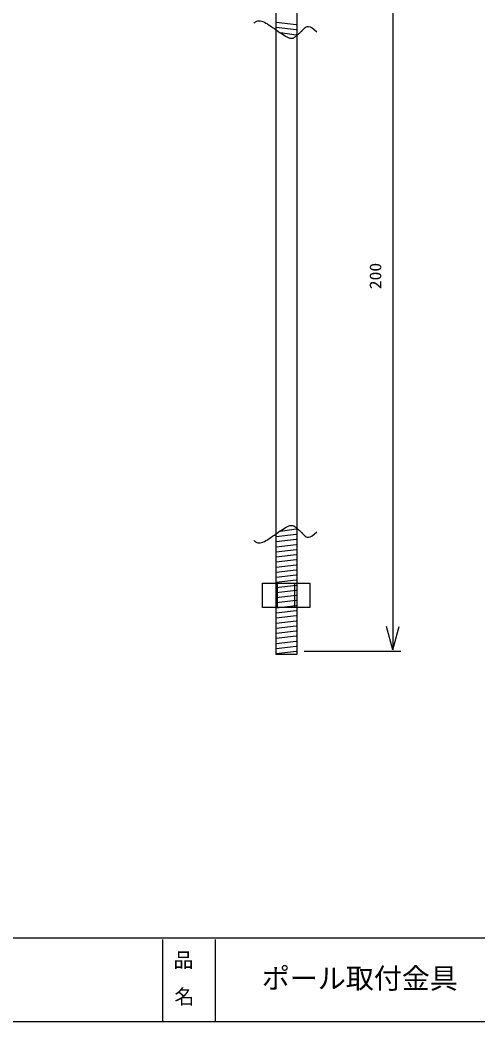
# Model space of a CAD drawing. Units: millimetres on the paper. Extents: x -142 to 142, y -95 to 95.
# Drawn here: x 2.7 to 60, y -94.8 to 30.4 of the extents above; entities that cross this region are included whole.
import ezdxf
from ezdxf.enums import TextEntityAlignment as Align

# ---------------------------------------------------------------- set-up
doc = ezdxf.new("R2010")
doc.units = ezdxf.units.MM
for name, color, linetype in [('0-0_0', 4, 'Continuous'), ('0-1_外形線', 7, 'Continuous'), ('0-3_枠', 7, 'Continuous')]:
    doc.layers.add(name, color=color, linetype=linetype)
doc.styles.add('ＭＳ ゴシック', font='')
doc.styles.get('ＭＳ ゴシック').set_extended_font_data('MS Gothic')

msp = doc.modelspace()

# ---------------------------------------------------------------- linework, layer by layer
at = {"layer": '0-0_0'}
for p, q in [((34.729, 30.109), (37.251, 29.818)), ((34.729, 29.473), (37.251, 29.182)), ((35.277, 28.793), (37.251, 28.522)), ((35.277, -33.5), (37.251, -33.228)), ((34.729, -34.179), (37.251, -33.888)), ((34.729, -34.815), (37.251, -34.524)), ((34.729, -35.451), (37.251, -35.16)), ((34.729, -36.086), (37.251, -35.795)), ((34.729, -36.722), (37.251, -36.431)), ((34.729, -37.358), (37.251, -37.066)), ((34.729, -37.993), (37.251, -37.702)), ((34.729, -38.629), (37.251, -38.338)), ((34.729, -39.265), (37.251, -38.974)), ((34.729, -39.9), (37.251, -39.609)), ((34.923, -43.034), (34.923, -39.995)), ((37.057, -43.034), (37.057, -39.995)), ((34.729, -40.536), (37.251, -40.245)), ((34.729, -41.172), (37.251, -40.881)), ((34.729, -41.808), (37.251, -41.517)), ((34.729, -42.443), (37.251, -42.152)), ((34.729, -43.079), (37.251, -42.788)), ((34.729, -43.715), (37.251, -43.424)), ((34.729, -44.351), (37.251, -44.06)), ((34.729, -44.986), (37.251, -44.695)), ((34.729, -45.622), (37.251, -45.331)), ((34.729, -46.258), (37.251, -45.967)), ((49.316, -48.334), (50.093, -45.436)), ((34.729, -46.894), (37.251, -46.603)), ((34.729, -47.529), (37.251, -47.238)), ((34.729, -48.165), (37.251, -47.874)), ((34.729, -48.801), (37.251, -48.51)), ((38.251, -48.51), (50.316, -48.51))]:
    msp.add_line(p, q, dxfattribs=at)
for points in [[(37.316, -48.92), (34.729, -48.92), (34.729, 44.213), (37.316, 44.213)], [(38.933, -43.034), (33.048, -43.034), (33.048, -39.995), (38.933, -39.995)]]:
    msp.add_lwpolyline(points, close=True, dxfattribs=at)
for points in [[(49.316, 44.102), (49.316, -48.334), (48.54, -45.436)], [(31.964, 29.985), (31.975, 29.996), (32.008, 30.027), (32.061, 30.071), (32.134, 30.121), (32.224, 30.173), (32.331, 30.219), (32.454, 30.255), (32.592, 30.273), (32.743, 30.268), (32.906, 30.235), (33.08, 30.175), (33.264, 30.093), (33.457, 29.991), (33.658, 29.871), (33.865, 29.738), (34.077, 29.594), (34.294, 29.442), (34.514, 29.286), (34.735, 29.129), (34.957, 28.973), (35.175, 28.821), (35.39, 28.676), (35.597, 28.54), (35.795, 28.418), (35.981, 28.31), (36.154, 28.221), (36.311, 28.153), (36.451, 28.107), (36.574, 28.083), (36.684, 28.079), (36.783, 28.091), (36.873, 28.118), (36.957, 28.157), (37.036, 28.207), (37.114, 28.265), (37.192, 28.329), (37.272, 28.396), (37.354, 28.465), (37.435, 28.535)], [(37.435, 28.535), (37.515, 28.605), (37.592, 28.672), (37.665, 28.736), (37.731, 28.795), (37.791, 28.847), (37.842, 28.892), (37.883, 28.929), (37.917, 28.96), (37.946, 28.987), (37.974, 29.015), (38.002, 29.045), (38.035, 29.082), (38.075, 29.127), (38.124, 29.185), (38.185, 29.257), (38.262, 29.344), (38.358, 29.434), (38.475, 29.512), (38.617, 29.562), (38.788, 29.57), (38.991, 29.519), (39.229, 29.396), (39.505, 29.184), (39.822, 28.869)], [(31.964, -34.691), (31.975, -34.703), (32.008, -34.733), (32.061, -34.777), (32.134, -34.828), (32.224, -34.879), (32.331, -34.926), (32.454, -34.961), (32.592, -34.979), (32.743, -34.974), (32.906, -34.941), (33.08, -34.882), (33.264, -34.799), (33.457, -34.697), (33.658, -34.578), (33.865, -34.444), (34.077, -34.301), (34.294, -34.149), (34.514, -33.993), (34.735, -33.835), (34.957, -33.679), (35.175, -33.527), (35.39, -33.382), (35.597, -33.247), (35.795, -33.124), (35.981, -33.017), (36.154, -32.927), (36.311, -32.859), (36.451, -32.814), (36.574, -32.79), (36.684, -32.785), (36.783, -32.797), (36.873, -32.824), (36.957, -32.864), (37.036, -32.914), (37.114, -32.971), (37.192, -33.035), (37.272, -33.102), (37.354, -33.171), (37.435, -33.241)], [(37.435, -33.241), (37.515, -33.311), (37.592, -33.378), (37.665, -33.442), (37.731, -33.501), (37.791, -33.554), (37.842, -33.599), (37.883, -33.635), (37.917, -33.666), (37.946, -33.694), (37.974, -33.721), (38.002, -33.752), (38.035, -33.788), (38.075, -33.834), (38.124, -33.891), (38.185, -33.964), (38.262, -34.051), (38.358, -34.141), (38.475, -34.219), (38.617, -34.269), (38.788, -34.276), (38.991, -34.226), (39.229, -34.102), (39.505, -33.891), (39.822, -33.576)]]:
    msp.add_lwpolyline(points, dxfattribs=at)
at = {"layer": '0-3_枠'}
for p, q in [((141.803, -84.358), (-141.803, -84.354)), ((20.51, -84.522), (20.51, -94.842)), ((27.092, -84.522), (27.092, -94.842))]:
    msp.add_line(p, q, dxfattribs=at)
msp.add_lwpolyline([(-141.803, 94.842), (141.803, 94.842), (141.803, -94.842), (-141.803, -94.842)], close=True, dxfattribs=at)

# ---------------------------------------------------------------- texts
at = {"layer": '0-0_0', "style": 'ＭＳ ゴシック', "width": 1.1}
msp.add_text('200', height=1.466, rotation=90, dxfattribs=at).set_placement((48.316, -3.273), align=Align.BOTTOM_LEFT)
at = {"layer": '0-1_外形線', "style": 'ＭＳ ゴシック'}
msp.add_text('ポール取付金具', height=2.566, dxfattribs=at).set_placement((32.945, -91.443), align=Align.BOTTOM_LEFT)
at = {"layer": '0-3_枠', "style": 'ＭＳ ゴシック'}
for s, p in [('品', (21.897, -88.569)), ('名', (22.011, -93.148))]:
    msp.add_text(s, height=1.833, dxfattribs=at).set_placement(p, align=Align.BOTTOM_LEFT)

doc.saveas('drawing.dxf')
